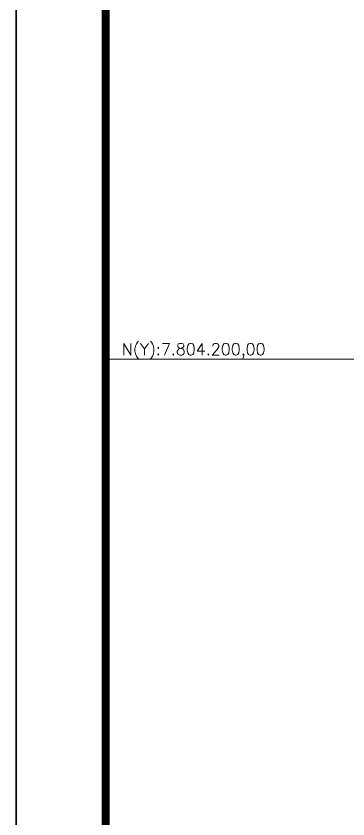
# Model space of a CAD drawing. Extents: x 740985 to 744135, y 7802645 to 7807100.
# Drawn here: x 740985 to 741541, y 7803430 to 7804775 of the extents above; entities that cross this region are included whole.
import ezdxf
from ezdxf.enums import TextEntityAlignment as Align

# ---------------------------------------------------------------- set-up
doc = ezdxf.new("R2010")
doc.units = 0
doc.linetypes.add('LIN0', pattern=[0])
doc.layers.add('MALHA', color=8, linetype='Continuous', lineweight=9)
doc.layers.add('Margem', color=5, linetype='Continuous')
doc.styles.add('Simplex', font='simplex.shx')

msp = doc.modelspace()

# ---------------------------------------------------------------- linework, layer by layer
at = {"layer": 'MALHA'}
msp.add_line((741134.5, 7804200), (741689.4, 7804200), dxfattribs=at)
at = {"layer": 'Margem', "color": 174, "linetype": 'LIN0'}
msp.add_line((740984.5, 7802645.4), (740984.5, 7807100.4), dxfattribs=at)
at = {"layer": 'Margem', "color": 174, "linetype": 'LIN0', "flags": 128}
msp.add_lwpolyline([(744134.5, 7802645.4), (744134.5, 7807100.4), (740984.5, 7807100.4), (740984.5, 7802645.4)], close=True, dxfattribs=at)
at = {"layer": 'Margem', "color": 174, "linetype": 'LIN0', "const_width": 13.6, "flags": 128}
msp.add_lwpolyline([(743984.5, 7803147), (743984.5, 7806950.4), (741134.5, 7806950.4), (741134.5, 7803147)], close=True, dxfattribs=at)

# ---------------------------------------------------------------- texts
at = {"layer": 'MALHA', "linetype": 'Continuous', "style": 'Simplex'}
msp.add_text('N(Y):7.804.200,00', height=19.5, dxfattribs=at).set_placement((741282.3, 7804216.8), align=Align.MIDDLE_CENTER)

doc.saveas('drawing.dxf')
